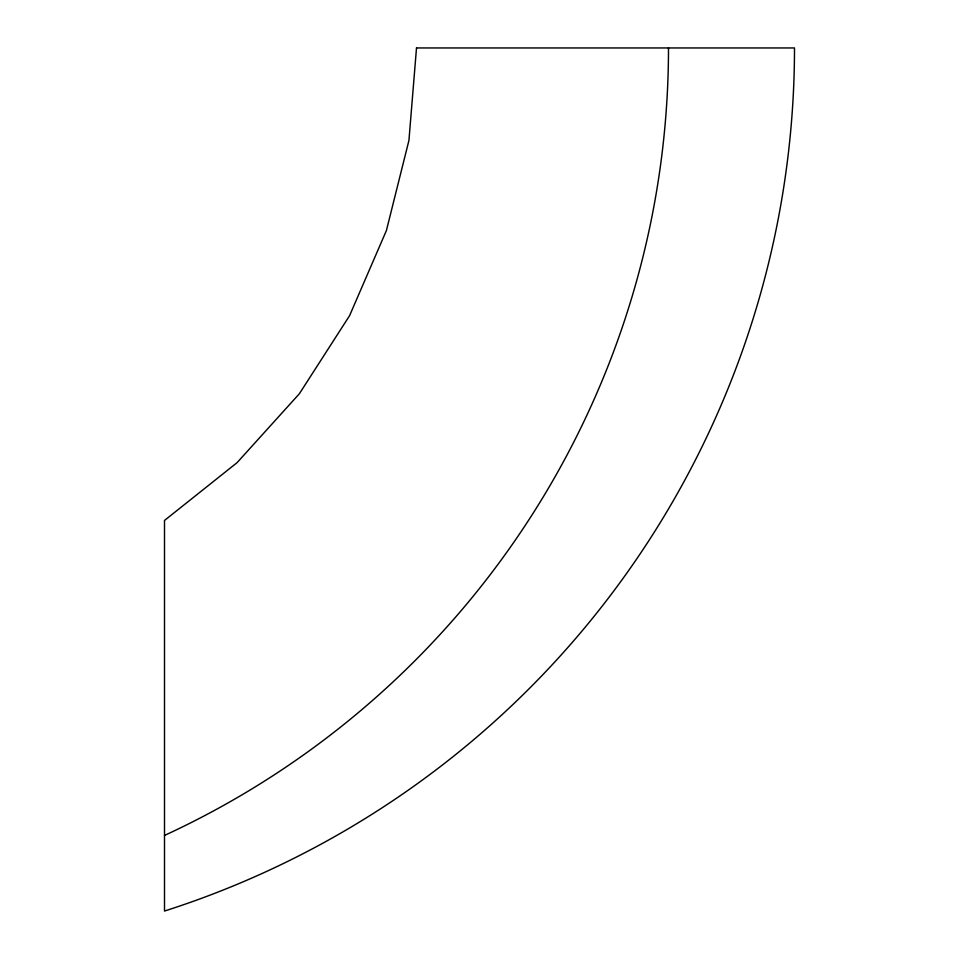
<?xml version="1.0" encoding="UTF-8"?>
<svg xmlns="http://www.w3.org/2000/svg" width="959" height="959" viewBox="0 0 959 959"><rect width="100%" height="100%" fill="white"/><g stroke="black" fill="none" stroke-linecap="round" stroke-linejoin="round"><path stroke-width="1.44" d="M668.495 47.95A867.236 867.236 0 0 1 164.504 835.445M416.506 47.95L408.93 140.458L386.417 230.508L349.567 315.703L299.352 393.765L237.113 462.622L164.504 520.449L164.504 911.05A906.219 906.219 0 0 0 794.496 47.95L416.506 47.95"/></g></svg>
